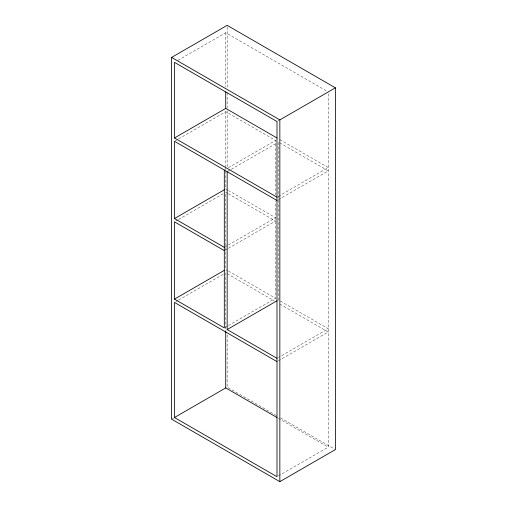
<?xml version="1.0" encoding="UTF-8"?>
<svg xmlns="http://www.w3.org/2000/svg" width="507" height="507" viewBox="0 0 507 507"><rect width="100%" height="100%" fill="white"/><g stroke="black" fill="none" stroke-linecap="round" stroke-linejoin="round"><path stroke-width="0.38" stroke-dasharray="2.54 1.9" d="M177.887 60.371L225.729 32.752L326.895 91.152M175.149 140.883L177.887 139.305M178.565 138.905L225.729 111.679L275.574 140.452L275.574 194.865M277.678 121.148L279.046 120.355M228.41 167.684L275.574 140.452M227.839 171.303L230.571 169.718M231.255 169.325L276.372 143.278M175.834 221.058L177.887 219.873M178.565 219.48L224.367 193.04M278.362 196.393L328.263 167.583L278.362 138.772M278.362 199.682L328.263 170.872L278.419 142.099L278.419 299.954L328.263 328.726L278.362 357.536M224.994 246.941L227.725 245.363M228.41 244.963L275.574 217.737L228.461 190.537M224.994 250.23L227.725 248.652M228.41 248.253L275.574 221.027L228.461 193.826M175.834 301.627L177.887 300.448M178.565 300.049L224.367 273.609M224.994 327.509L227.725 325.931M228.41 325.538L275.574 298.306L275.574 201.178M171.62 419.169L173.673 417.977M278.362 360.826L328.263 332.015L278.362 303.211M278.362 475.927L328.263 447.117L328.263 93.522M227.782 190.144L225.729 188.959L225.729 170.821M227.782 193.433L225.729 192.248L225.729 269.534L227.782 270.713M228.461 271.112L275.574 298.306M227.098 273.609L274.262 300.841M276.473 415.575L227.155 387.101L227.155 334.861M280.586 417.952L335.381 449.589M278.362 418.313L328.263 447.117M227.155 26.934L227.155 87.882M227.155 92.635L227.155 107.674M227.155 110.843L227.155 167.044M225.729 32.752L225.729 87.115M225.729 111.679L225.729 166.879M225.729 167.671L225.729 170.035M225.729 272.823L225.729 331.16"/><path stroke-width="0.76" d="M171.62 57.411L227.155 25.35L335.381 87.831L335.381 449.589L279.845 481.65L171.62 419.169L171.62 57.411L279.845 119.899L335.381 87.831M276.999 361.611L174.465 302.419L174.465 417.521L276.999 476.719L276.999 121.541L174.465 62.348L174.465 137.986L225.729 108.39L276.999 137.986M276.999 200.468L174.465 141.276L174.465 218.561L224.367 189.751M224.309 250.623L174.465 221.844L174.465 299.13L224.367 270.32M227.155 171.696L227.155 329.55L277.056 300.74M174.465 417.521L225.729 387.925L276.999 417.521M174.465 137.986L276.999 197.179M174.465 218.561L224.309 247.334M174.465 299.13L224.309 327.909L224.309 170.048M227.155 329.55L276.999 358.322M279.845 119.899L279.845 481.65M225.729 91.843L225.729 108.39M225.729 331.16L225.729 387.925"/></g></svg>
